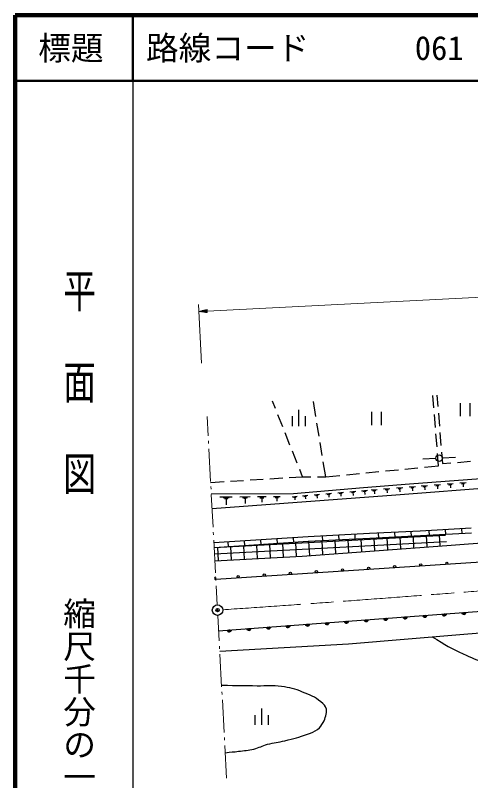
# Model space of a CAD drawing. Units: millimetres, scale not verified. Extents: x 40000 to 680000, y 20000 to 380000.
# Drawn here: x 40000 to 109699, y 262932 to 380000 of the extents above; entities that cross this region are included whole.
import ezdxf
from ezdxf.enums import TextEntityAlignment as Align

# ---------------------------------------------------------------- set-up
doc = ezdxf.new("R2010")
doc.units = ezdxf.units.MM
doc.header["$LTSCALE"] = 1000
doc.header["$PDMODE"] = 32
doc.header["$PDSIZE"] = 500
doc.linetypes.add('CHAIN', pattern=[18.5, 12, -1.5, 3.5, -1.5])
for name, color, linetype, lineweight in [('M-BGD', 7, 'Continuous', 25), ('M-BGD-HTXT', 7, 'Continuous', 13), ('M-BMK', 2, 'CHAIN', 13), ('M-BMK-SRVR', 3, 'Continuous', 25), ('M-STR-HTXT', 7, 'Continuous', 13), ('M-TTL', 2, 'Continuous', 140), ('M-TTL-BAND', 7, 'Continuous', 25), ('M-TTL-LINE', 7, 'Continuous', 50)]:
    doc.layers.add(name, color=color, linetype=linetype, lineweight=lineweight)
doc.layers.add('M-OTRS', color=6, linetype='Continuous')
doc.layers.add('M-TTL-TXT', color=7, linetype='Continuous')
doc.styles.add('@ＭＳ ゴシック', font='')
doc.styles.add('ＭＳ ゴシック', font='')
doc.styles.get('@ＭＳ ゴシック').set_extended_font_data('@MS Gothic')
doc.styles.get('ＭＳ ゴシック').set_extended_font_data('MS Gothic')

msp = doc.modelspace()

# ---------------------------------------------------------------- linework, layer by layer
at = {"layer": 'M-BGD'}
for p, q in [((79813, 319838), (79365, 320958)), ((85994, 318613), (85615, 320911)), ((104055, 319955), (103901, 321825)), ((104531, 321909), (104670, 320158)), ((83366, 319677), (83366, 317177)), ((108091, 320663), (108091, 318663)), ((109591, 320663), (109591, 318663)), ((80927, 317052), (80184, 318909)), ((82366, 318677), (82366, 317177)), ((84366, 318677), (84366, 317177)), ((94498, 319332), (94498, 317332)), ((95998, 319332), (95998, 317332)), ((104300, 316965), (104137, 318958)), ((104749, 319161), (104907, 317167)), ((86484, 315653), (86157, 317626)), ((82041, 314267), (81298, 316124)), ((104987, 316170), (105145, 314176)), ((104545, 313975), (104382, 315968)), ((86973, 312693), (86647, 314666)), ((83155, 311481), (82412, 313338)), ((104781, 311108), (104627, 312978)), ((105224, 313180), (105363, 311429)), ((87516, 309409), (87136, 311706)), ((104383, 312235), (102389, 312087)), ((105363, 311429), (106658, 311536)), ((105381, 312297), (107379, 312397)), ((107654, 311619), (109647, 311785)), ((83975, 309432), (83527, 310553)), ((96646, 310307), (98636, 310503)), ((99631, 310601), (101622, 310797)), ((102617, 310895), (104781, 311108)), ((78932, 309118), (80928, 309242)), ((81926, 309305), (83975, 309432)), ((83975, 309432), (85245, 309424)), ((86245, 309417), (87516, 309409)), ((87516, 309409), (89679, 309621)), ((90675, 309719), (92665, 309915)), ((93660, 310013), (95651, 310209)), ((69897, 308555), (71946, 308683)), ((72944, 308745), (74940, 308869)), ((75938, 308931), (77934, 309056)), ((100266, 307873), (101237, 307947)), ((102137, 308016), (103107, 308090)), ((102389, 307905), (102874, 307942)), ((102632, 307923), (102671, 307406)), ((104105, 308166), (105074, 308240)), ((104357, 308055), (104841, 308092)), ((104599, 308074), (104639, 307557)), ((106072, 308316), (107038, 308390)), ((106323, 308206), (106806, 308243)), ((106565, 308224), (106604, 307709)), ((108036, 308466), (109000, 308539)), ((108287, 308356), (108769, 308393)), ((108528, 308374), (108567, 307860)), ((85736, 306664), (86549, 306735)), ((87530, 306820), (88374, 306893)), ((87751, 306725), (88173, 306762)), ((87962, 306744), (88001, 306294)), ((89355, 306977), (90229, 307053)), ((89583, 306880), (90020, 306917)), ((89802, 306899), (89842, 306432)), ((91209, 307138), (92115, 307216)), ((91446, 307037), (91899, 307076)), ((91673, 307056), (91714, 306573)), ((92961, 307292), (93905, 307367)), ((93207, 307185), (93679, 307222)), ((93443, 307204), (93483, 306700)), ((94444, 307410), (95388, 307485)), ((94690, 307303), (95162, 307340)), ((94926, 307321), (94966, 306818)), ((96378, 307564), (97335, 307640)), ((96628, 307455), (97106, 307493)), ((96867, 307474), (96907, 306964)), ((98326, 307719), (99293, 307795)), ((98578, 307609), (99062, 307647)), ((98820, 307628), (98861, 307112)), ((100519, 307762), (101004, 307799)), ((100762, 307781), (100801, 307263)), ((71324, 306366), (73214, 306371)), ((71797, 306241), (72742, 306244)), ((72034, 306116), (72506, 306117)), ((72270, 306117), (72272, 305109)), ((74371, 306374), (75946, 306378)), ((74765, 306270), (75552, 306272)), ((74962, 306165), (75356, 306166)), ((75159, 306166), (75161, 305326)), ((77086, 306381), (78379, 306384)), ((77410, 306209), (78056, 306211)), ((77733, 306210), (77735, 305520)), ((79504, 306387), (80547, 306389)), ((79765, 306248), (80287, 306250)), ((80026, 306249), (80028, 305693)), ((82366, 306373), (83149, 306441)), ((82571, 306285), (82962, 306319)), ((82766, 306302), (82803, 305885)), ((83971, 306512), (84755, 306580)), ((84176, 306424), (84568, 306458)), ((84372, 306441), (84408, 306023)), ((85949, 306574), (86355, 306609)), ((86152, 306591), (86189, 306157)), ((101951, 301109), (94206, 300729)), ((98118, 300170), (98081, 300919)), ((100615, 300293), (100578, 301042)), ((109751, 301560), (101951, 301109)), ((103405, 300442), (103362, 301191)), ((105901, 300586), (105857, 301335)), ((108396, 300730), (108353, 301479)), ((84801, 300242), (70387, 299305)), ((105861, 300449), (70436, 298555)), ((77640, 299025), (77592, 299773)), ((80135, 299187), (80087, 299935)), ((82630, 299349), (82581, 300097)), ((94206, 300729), (84801, 300242)), ((94244, 299980), (84845, 299493)), ((87048, 299607), (87009, 300356)), ((89048, 297653), (88939, 299705)), ((89545, 299736), (89506, 300485)), ((91043, 297800), (90936, 299808)), ((92041, 299866), (92002, 300615)), ((93038, 297948), (92933, 299912)), ((101991, 300360), (94244, 299980)), ((95033, 298095), (94931, 300014)), ((95621, 300048), (95584, 300797)), ((97028, 298243), (96928, 300112)), ((99023, 298391), (98926, 300210)), ((101018, 298538), (100924, 300308)), ((109810, 300812), (101991, 300360)), ((103013, 298686), (102921, 300414)), ((105008, 298833), (104917, 300529)), ((84845, 299493), (70436, 298557)), ((105987, 299454), (70490, 297556)), ((71080, 296586), (70973, 298592)), ((72651, 298701), (72602, 299449)), ((73077, 296693), (72968, 298721)), ((75074, 296800), (74964, 298851)), ((75146, 298863), (75097, 299611)), ((77071, 296907), (76960, 298981)), ((79068, 297013), (78956, 299110)), ((81065, 297120), (80952, 299240)), ((83063, 297227), (82948, 299370)), ((85059, 297358), (84944, 299498)), ((87053, 297505), (86941, 299601)), ((77686, 273978), (77686, 271478)), ((76686, 272978), (76686, 271478)), ((78686, 272978), (78686, 271478))]:
    msp.add_line(p, q, dxfattribs=at)
for points in [[(133369, 311167), (114667, 309373), (100337, 308280), (93314, 307721), (82596, 306794), (69993, 306763)], [(70113, 304546), (98245, 306664), (114132, 307888), (122866, 308612), (128260, 309040), (131944, 309824), (133369, 311167)], [(70543, 296557), (83883, 297271), (106055, 298911), (128726, 300645), (156650, 302784), (185262, 305089), (193913, 305327), (203442, 305161), (210762, 304519), (219032, 303117), (227421, 301715), (269573, 293415), (270298, 296481)], [(268741, 290575), (246569, 295067), (228972, 298245), (214136, 300918), (208700, 301779), (202690, 302318), (194609, 302452), (188007, 302345), (183378, 302075), (160568, 300290), (127237, 297528), (116778, 296703), (70697, 293707)], [(71119, 285875), (122259, 289679), (167825, 293339), (181459, 294451), (190178, 294882), (199183, 294953), (213104, 293769), (222684, 292155), (250400, 286683), (274367, 281911), (284234, 279436), (301474, 269982), (302658, 269766), (307860, 271094), (308524, 269784), (313045, 271542), (319324, 271865), (326212, 272619), (353462, 277050), (373824, 279759), (382668, 280961), (391853, 281499)], [(71288, 282735), (91008, 283885), (109271, 285392), (149527, 288585), (163484, 289841), (163484, 289087), (181890, 290774), (191577, 291276), (200762, 291240), (209588, 290487), (219239, 289195), (237574, 285392), (272825, 278198), (283068, 276063), (282960, 274987), (298191, 267372), (298164, 264932), (337729, 271004), (366038, 275202), (371420, 276279), (379457, 276996), (387637, 277785), (397647, 278252)]]:
    msp.add_lwpolyline(points, dxfattribs=at)
for centre, radius in [((104882, 312272), 500), ((106043, 296205), 175), ((86085, 294908), 175), ((90077, 295167), 175), ((94068, 295427), 175), ((98060, 295686), 175), ((102051, 295946), 175), ((74110, 294129), 175), ((78102, 294389), 175), ((82094, 294648), 175)]:
    msp.add_circle(centre, radius, dxfattribs=at)
for centre, radius, start, end in [((70685, 293894), 188, 93.7194, 273.7194), ((99677, 288054), 354, 193.05129, 355.45647), ((99677, 288054), 283, 195.27533, 353.23243), ((99677, 288054), 212, 199.02166, 349.48611), ((99677, 288054), 142, 206.73339, 341.77438), ((99677, 288054), 100, 217.05105, 331.45671), ((102668, 288276), 354, 193.05129, 355.45647), ((102668, 288276), 283, 195.27533, 353.23243), ((102668, 288276), 212, 199.02166, 349.48611), ((102668, 288276), 142, 206.73339, 341.77438), ((102668, 288276), 100, 217.05105, 331.45671), ((105660, 288499), 354, 193.05129, 355.45647), ((105660, 288499), 283, 195.27533, 353.23243), ((105660, 288499), 212, 199.02166, 349.48611), ((105660, 288499), 142, 206.73339, 341.77438), ((105660, 288499), 100, 217.05105, 331.45671), ((108652, 288721), 354, 193.05129, 355.45647), ((108652, 288721), 283, 195.27533, 353.23243), ((108652, 288721), 212, 199.02166, 349.48611), ((108652, 288721), 142, 206.73339, 341.77438), ((108652, 288721), 100, 217.05105, 331.45671), ((84718, 286941), 354, 193.05129, 355.45647), ((84718, 286941), 283, 195.27533, 353.23243), ((84718, 286941), 212, 199.02166, 349.48611), ((84718, 286941), 142, 206.73339, 341.77438), ((84718, 286941), 100, 217.05105, 331.45671), ((87710, 287164), 354, 193.05129, 355.45647), ((87710, 287164), 283, 195.27533, 353.23243), ((87710, 287164), 212, 199.02166, 349.48611), ((87710, 287164), 142, 206.73339, 341.77438), ((87710, 287164), 100, 217.05105, 331.45671), ((90701, 287386), 354, 193.05129, 355.45647), ((90701, 287386), 283, 195.27533, 353.23243), ((90701, 287386), 212, 199.02166, 349.48611), ((90701, 287386), 142, 206.73339, 341.77438), ((90701, 287386), 100, 217.05105, 331.45671), ((93693, 287609), 354, 193.05129, 355.45647), ((93693, 287609), 283, 195.27533, 353.23243), ((93693, 287609), 212, 199.02166, 349.48611), ((93693, 287609), 142, 206.73339, 341.77438), ((93693, 287609), 100, 217.05105, 331.45671), ((96685, 287831), 354, 193.05129, 355.45647), ((96685, 287831), 283, 195.27533, 353.23243), ((96685, 287831), 212, 199.02166, 349.48611), ((96685, 287831), 142, 206.73339, 341.77438), ((96685, 287831), 100, 217.05105, 331.45671), ((72751, 286051), 354, 193.05129, 355.45647), ((72751, 286051), 283, 195.27533, 353.23243), ((72751, 286051), 212, 199.02166, 349.48611), ((72751, 286051), 142, 206.73339, 341.77438), ((72751, 286051), 100, 217.05105, 331.45671), ((75743, 286274), 354, 193.05129, 355.45647), ((75743, 286274), 283, 195.27533, 353.23243), ((75743, 286274), 212, 199.02166, 349.48611), ((75743, 286274), 142, 206.73339, 341.77438), ((75743, 286274), 100, 217.05105, 331.45671), ((78734, 286496), 354, 193.05129, 355.45647), ((78734, 286496), 283, 195.27533, 353.23243), ((78734, 286496), 212, 199.02166, 349.48611), ((78734, 286496), 142, 206.73339, 341.77438), ((78734, 286496), 100, 217.05105, 331.45671), ((81726, 286719), 354, 193.05129, 355.45647), ((81726, 286719), 283, 195.27533, 353.23243), ((81726, 286719), 212, 199.02166, 349.48611), ((81726, 286719), 142, 206.73339, 341.77438), ((81726, 286719), 100, 217.05105, 331.45671)]:
    msp.add_arc(centre, radius, start, end, dxfattribs=at)
for points, knots in [([(103785, 284960), (105949, 283638), (106594, 283199), (108527, 282335), (109856, 281742), (110604, 281400), (111998, 280981), (113166, 280629), (113884, 280674), (115046, 280303), (117041, 279667), (118053, 279012), (120041, 278356), (125961, 276402), (129401, 275710), (135431, 274130), (138604, 273299), (140355, 272702), (143579, 272091), (144985, 271824), (145788, 271701), (147219, 271667), (148940, 271627), (149909, 271673), (151622, 271837), (153322, 271999), (154237, 272393), (155940, 272514), (157195, 272603), (157910, 272508), (159157, 272345), (161861, 271991), (163244, 271121), (165931, 270651), (167838, 270318), (168907, 270061), (170841, 269974), (174079, 269828), (175918, 269695), (179139, 270059), (180996, 270269), (182002, 270633), (183795, 271159), (184468, 271357), (184808, 271585), (185489, 271752), (186841, 272084), (187652, 272004), (189045, 272006), (190214, 272008), (190867, 271840), (192008, 271583), (194232, 271081), (195452, 270614), (197511, 269635), (198771, 269036), (199569, 268756), (200559, 267773), (201080, 267255), (201343, 266911), (201660, 266249), (201940, 265662), (201993, 265283), (202083, 264640), (202282, 263228), (201586, 262404), (201829, 260999), (201906, 260556), (201941, 260287), (202168, 259899), (202511, 259313), (202815, 259041), (203353, 258629), (204776, 257538), (205886, 257401), (207333, 256343), (207825, 255983), (208022, 255672), (208349, 255157), (208882, 254318), (208103, 253521), (208518, 252617), (208549, 252550), (208557, 252516), (208603, 252448)], [0, 0, 0, 0, 1, 1, 1, 2, 2, 2, 3, 3, 3, 4, 4, 4, 5, 5, 5, 6, 6, 6, 7, 7, 7, 8, 8, 8, 9, 9, 9, 10, 10, 10, 11, 11, 11, 12, 12, 12, 13, 13, 13, 14, 14, 14, 15, 15, 15, 16, 16, 16, 17, 17, 17, 18, 18, 18, 19, 19, 19, 20, 20, 20, 21, 21, 21, 22, 22, 22, 23, 23, 23, 24, 24, 24, 25, 25, 25, 26, 26, 26, 27, 27, 27, 28, 28, 28, 28]), ([(72125, 267210), (73104, 267308), (73361, 267336), (74152, 267434), (75080, 267549), (75616, 267541), (76523, 267773), (77355, 267985), (77770, 268272), (78599, 268497), (79624, 268776), (80234, 268782), (81264, 269043), (82633, 269390), (83415, 269555), (84735, 270059), (85354, 270295), (85726, 270403), (86268, 270785), (86697, 271087), (86836, 271386), (87106, 271837), (87329, 272207), (87414, 272445), (87515, 272866), (87606, 273249), (87698, 273484), (87614, 273869), (87498, 274398), (87171, 274607), (86767, 274969), (85841, 275799), (85115, 276001), (83973, 276493), (82780, 277008), (82040, 277142), (80756, 277340), (79314, 277563), (78479, 277388), (77020, 277413), (74892, 277449), (74222, 277454), (71571, 277480)], [0, 0, 0, 0, 1, 1, 1, 2, 2, 2, 3, 3, 3, 4, 4, 4, 5, 5, 5, 6, 6, 6, 7, 7, 7, 8, 8, 8, 9, 9, 9, 10, 10, 10, 11, 11, 11, 12, 12, 12, 13, 13, 13, 14, 14, 14, 14])]:
    msp.add_open_spline(points, degree=3, knots=knots, dxfattribs=at)
at = {"layer": 'M-BGD-HTXT'}
for p, q in [((69355, 318619), (69512, 315702)), ((69555, 314903), (69576, 314504)), ((69619, 313705), (69888, 308712)), ((69931, 307913), (69953, 307514)), ((69996, 306715), (70265, 301722)), ((70308, 300923), (70330, 300524)), ((70373, 299725), (70642, 294732)), ((70685, 293933), (70706, 293534)), ((70749, 292735), (70907, 289818)), ((70993, 288220), (71204, 284302)), ((71247, 283503), (71268, 283103)), ((71311, 282304), (71580, 277312)), ((71623, 276513), (71645, 276113)), ((71688, 275315), (71957, 270322)), ((72000, 269523), (72022, 269124)), ((72065, 268325), (72334, 263332))]:
    msp.add_line(p, q, dxfattribs=at)
at = {"layer": 'M-BMK'}
msp.add_arc((-181870, 4010464), 3730022, 273.89876, 274.75999, dxfattribs=at)
at = {"layer": 'M-BMK-SRVR'}
msp.add_circle((70950, 289019), 800, dxfattribs=at)
at = {"layer": 'M-OTRS'}
msp.add_point((70950, 289019), dxfattribs=at)
at = {"layer": 'M-STR-HTXT'}
for p, q in [((69363, 334769), (195511, 341193)), ((68518, 326784), (68060, 335773)), ((68115, 334705), (69350, 335018)), ((69361, 334818), (68362, 334768)), ((68609, 334830), (69358, 334868)), ((69356, 334918), (68856, 334893)), ((69103, 334956), (69353, 334968)), ((69376, 334519), (69350, 335018)), ((68115, 334705), (69363, 334769)), ((68115, 334705), (69376, 334519)), ((69366, 334719), (68367, 334668)), ((68619, 334631), (69368, 334669)), ((69371, 334619), (68871, 334593)), ((69124, 334556), (69373, 334569))]:
    msp.add_line(p, q, dxfattribs=at)
at = {"layer": 'M-TTL'}
for p, q in [((40000, 380000), (40000, 20000)), ((680000, 380000), (40000, 380000))]:
    msp.add_line(p, q, dxfattribs=at)
at = {"layer": 'M-TTL-BAND'}
msp.add_line((58000, 370000), (58000, 20000), dxfattribs=at)
at = {"layer": 'M-TTL-LINE'}
for p, q in [((58000, 380000), (58000, 370000)), ((40000, 370000), (680000, 370000))]:
    msp.add_line(p, q, dxfattribs=at)

# ---------------------------------------------------------------- texts
at = {"layer": 'M-TTL-BAND', "style": '@ＭＳ ゴシック', "width": 1.4}
msp.add_text('平  面  図', height=3666, rotation=270, dxfattribs=at).set_placement((49777, 306475), align=Align.MIDDLE_RIGHT)
at = {"layer": 'M-TTL-BAND', "style": '@ＭＳ ゴシック'}
msp.add_text('縮尺千分の一', height=3666, rotation=270, dxfattribs=at).set_placement((49777, 261030), align=Align.MIDDLE_RIGHT)
at = {"layer": 'M-TTL-TXT', "style": 'ＭＳ ゴシック'}
msp.add_text('標題', height=3666, dxfattribs=at).set_placement((48500, 375000), align=Align.MIDDLE_CENTER)
for s, p in [('路線コード', (60000, 375000)), ('061', (101142, 375000))]:
    msp.add_text(s, height=3666, dxfattribs=at).set_placement(p, align=Align.MIDDLE_LEFT)

doc.saveas('drawing.dxf')
